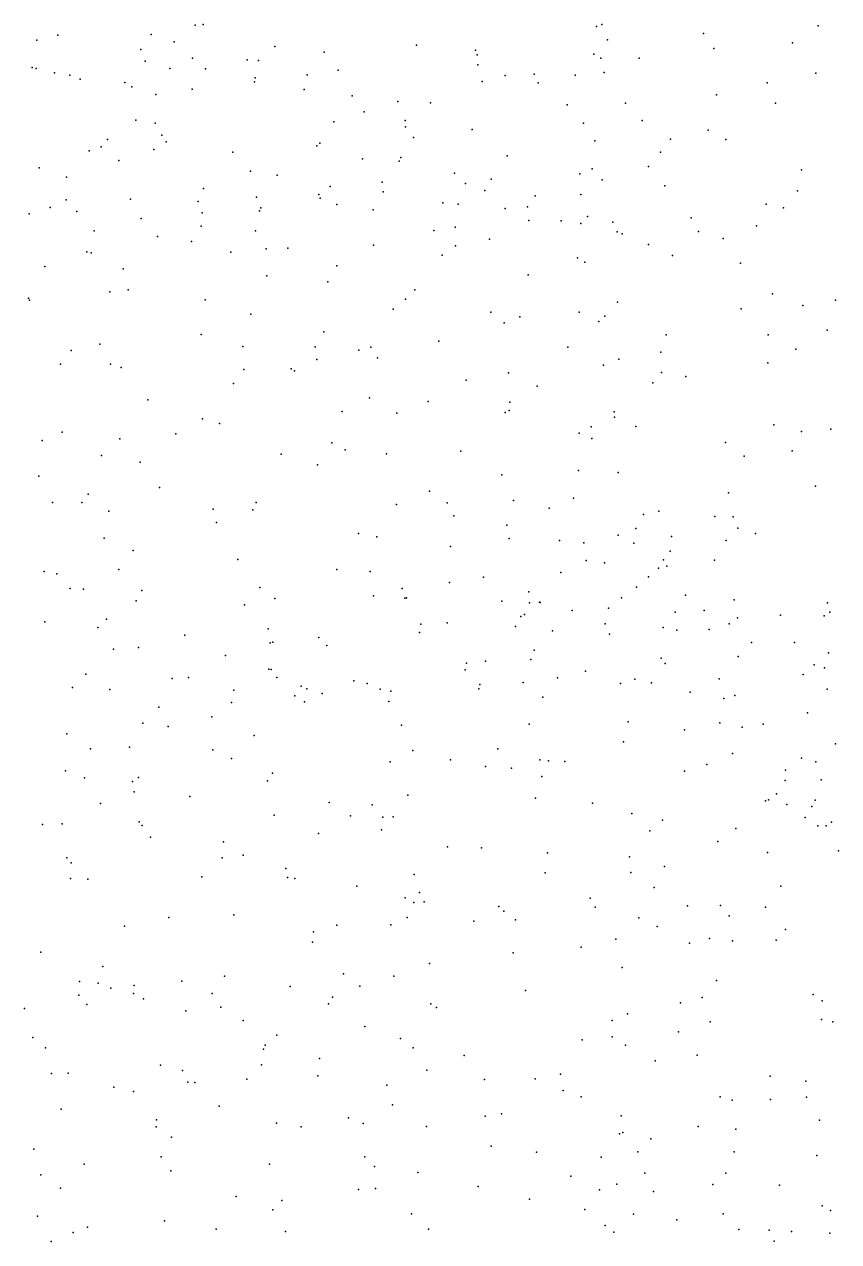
# Model space of a CAD drawing. Header units: metres. Extents: x -25 to 25, y -27.7 to 27.8.
# Drawn here: x -4.744 to -3.331, y -18.195 to -16.083 of the extents above; entities that cross this region are included whole.
import ezdxf

# ---------------------------------------------------------------- set-up
doc = ezdxf.new("R2010")
doc.units = ezdxf.units.M

msp = doc.modelspace()

# ---------------------------------------------------------------- linework, layer by layer
for p in [(-4.4478, -16.0848, 13.3082), (-4.4339, -16.0831, 4.2613), (-3.7513, -16.087, -13.7262), (-3.742, -16.0832, 4.4169), (-3.3666, -16.0855, -9.6423), (-4.7223, -16.1108, 4.0479), (-4.6861, -16.1016, 13.4164), (-4.5243, -16.1009, -4.7405), (-4.4839, -16.1135, 9.3433), (-3.7324, -16.1097, 12.3791), (-3.5657, -16.0992, 4.3403), (-4.5422, -16.1268, -8.3876), (-4.3092, -16.1216, -8.5058), (-4.2237, -16.1314, 4.3196), (-4.0633, -16.1193, 2.7074), (-3.961, -16.1279, 11.8021), (-3.7556, -16.1346, 2.478), (-3.5474, -16.1252, 0.5102), (-3.411, -16.1152, 4.2271), (-4.5342, -16.1468, 2.765), (-4.4522, -16.1419, 8.3208), (-4.3577, -16.1447, 0.5404), (-4.3375, -16.1456, -4.6933), (-3.9585, -16.1361, -8.7509), (-3.9571, -16.1531, -4.537), (-3.7435, -16.1418, 12.1484), (-3.6771, -16.1419, -9.1122), (-4.7304, -16.1578, 2.8134), (-4.7235, -16.1596, -8.3685), (-4.6915, -16.1673, 0.633), (-4.6652, -16.1715, -14.1425), (-4.4918, -16.1595, 8.9266), (-4.43, -16.1605, 11.6937), (-4.3436, -16.1757, 2.7952), (-4.2533, -16.1705, 8.0316), (-4.1995, -16.1627, 19.7076), (-3.9095, -16.1717, 12.8457), (-3.8594, -16.1694, 19.4774), (-3.7883, -16.171, -4.5171), (-3.7382, -16.1666, 7.4539), (-3.3704, -16.168, 19.4096), (-4.6473, -16.178, 19.955), (-4.5699, -16.184, 4.02), (-4.5574, -16.1917, 8.5468), (-4.4528, -16.1954, -8.5055), (-4.3448, -16.183, -13.9843), (-4.2585, -16.196, 11.718), (-3.9497, -16.1825, 7.7282), (-3.8523, -16.1846, 0.5767), (-3.4552, -16.1848, -4.4856), (-4.5161, -16.2048, 0.6013), (-4.1753, -16.2069, 0.589), (-4.0962, -16.2171, -8.7527), (-4.0393, -16.2192, -13.7604), (-3.7008, -16.2197, -13.6245), (-3.5427, -16.2052, 2.3803), (-3.4407, -16.2196, 7.2442), (-4.1542, -16.2349, 4.1498), (-3.8022, -16.2229, -9.0347), (-4.5508, -16.2492, 9.1288), (-4.5169, -16.2548, 8.1888), (-4.2073, -16.2521, -13.823), (-4.0835, -16.25, 2.8758), (-4.0826, -16.2609, -4.5865), (-3.7735, -16.2545, 4.1316), (-3.6719, -16.2497, -9.3351), (-4.6, -16.2829, 9.3453), (-4.5053, -16.2753, 13.4186), (-4.0686, -16.2795, 11.7741), (-3.9669, -16.2654, 12.9578), (-3.6226, -16.2822, -4.4569), (-3.5573, -16.2666, -13.5175), (-3.5266, -16.283, 19.2137), (-4.6316, -16.3026, 3.7317), (-4.6105, -16.2959, -13.9979), (-4.5196, -16.3003, -8.5992), (-4.498, -16.2872, 2.9281), (-4.2368, -16.2936, 13.2717), (-4.2311, -16.2893, -4.6866), (-3.7542, -16.2852, 12.5199), (-4.5802, -16.3196, -4.8645), (-4.3824, -16.3048, 19.8644), (-4.157, -16.3162, 7.8635), (-4.0934, -16.3203, 13.1436), (-4.0907, -16.314, 3.9973), (-3.9061, -16.311, 11.8759), (-3.6403, -16.3051, 7.4387), (-4.7184, -16.3323, 13.5691), (-4.3518, -16.3376, 3.8194), (-4.3054, -16.345, 3.0426), (-3.9975, -16.3414, 3.0072), (-3.7803, -16.3422, 12.0857), (-3.7589, -16.3338, 19.2561), (-3.6611, -16.3296, -9.4956), (-3.3952, -16.3358, 2.4729), (-4.6712, -16.3483, -8.6227), (-4.4332, -16.3679, 3.6914), (-4.2133, -16.3643, 11.7591), (-4.1232, -16.3569, -8.9535), (-3.9787, -16.3592, -13.6453), (-3.9342, -16.3519, -9.1172), (-3.7416, -16.353, 12.2917), (-3.6325, -16.3631, 3.8246), (-4.6717, -16.3877, 8.2566), (-4.5597, -16.3864, 3.5509), (-4.3411, -16.3828, 7.9024), (-4.2329, -16.3782, 3.7284), (-4.2306, -16.3847, 19.7634), (-4.1215, -16.3737, 0.6439), (-3.9451, -16.3714, 3.8379), (-3.8578, -16.3809, 12.8078), (-3.7782, -16.3781, -4.4432), (-3.4026, -16.3717, 3.8081), (-4.6995, -16.4011, 9.0385), (-4.6532, -16.4078, -13.8719), (-4.4427, -16.3902, -8.8462), (-4.4357, -16.4102, 3.231), (-4.3359, -16.4068, 3.5241), (-4.3336, -16.4015, -4.779), (-4.2019, -16.3959, 3.2756), (-4.1385, -16.4048, 3.4921), (-4.0181, -16.393, -4.5356), (-3.9914, -16.3948, 3.2296), (-3.9095, -16.4025, 0.6352), (-3.8707, -16.3999, 3.661), (-3.4569, -16.3952, -4.3901), (-3.4266, -16.4014, 19.0933), (-4.7356, -16.4116, 8.8569), (-4.5413, -16.4201, 13.5417), (-3.8686, -16.4236, 19.3675), (-3.8124, -16.4238, 3.3167), (-3.7786, -16.4287, 3.1374), (-3.7666, -16.4163, 3.5384), (-3.7227, -16.4264, 7.5544), (-3.5871, -16.4186, 2.6916), (-4.623, -16.4412, -8.9277), (-4.5129, -16.451, 0.7011), (-4.4372, -16.4333, -13.744), (-4.3431, -16.4414, 13.4412), (-4.0333, -16.4408, 19.5759), (-3.9965, -16.4347, -9.2757), (-3.7151, -16.4432, 2.9812), (-3.7065, -16.4465, -9.5929), (-3.5743, -16.4423, -13.4637), (-3.4735, -16.4328, 3.6105), (-4.4539, -16.4599, -9.0693), (-4.3242, -16.4728, -9.16), (-4.2867, -16.4716, -13.6518), (-4.1384, -16.4663, 13.2938), (-3.9958, -16.4674, 13.0966), (-3.9367, -16.456, -9.4183), (-3.6612, -16.4652, 19.0896), (-3.5316, -16.4544, 7.3845), (-4.6359, -16.4775, 8.0763), (-4.6283, -16.4793, 19.95), (-4.3857, -16.4782, 19.8795), (-4.019, -16.4835, 11.7957), (-3.7842, -16.4883, 19.1999), (-3.6193, -16.4844, 3.1074), (-4.7086, -16.5034, 9.4427), (-4.5727, -16.5073, -13.7123), (-4.2016, -16.5021, -4.6888), (-3.7716, -16.4959, 12.1196), (-3.5014, -16.4975, 2.8249), (-4.3235, -16.5193, 7.8073), (-4.2175, -16.5296, -9.3248), (-3.8699, -16.5179, 11.9284), (-4.7366, -16.5579, -13.6792), (-4.5955, -16.5469, 13.658), (-4.5642, -16.544, -9.1769), (-4.0667, -16.5436, -9.4736), (-3.4458, -16.5509, 3.0466), (-4.735, -16.5617, 11.6911), (-4.4304, -16.5609, -4.837), (-4.1042, -16.577, 0.7027), (-4.0826, -16.5597, -4.5678), (-3.7145, -16.5651, -13.4674), (-3.5, -16.5767, -9.8709), (-3.3931, -16.5708, 0.5959), (-3.3365, -16.5618, 3.248), (-4.3508, -16.5858, 0.7382), (-3.9346, -16.5824, 7.6615), (-3.884, -16.5907, 12.9744), (-3.7812, -16.5824, 12.7468), (-3.7471, -16.5988, -9.7273), (-3.7368, -16.5894, 12.4182), (-4.4372, -16.6214, -13.5552), (-4.2246, -16.6167, 19.7357), (-3.9117, -16.601, 0.673), (-3.351, -16.6136, -4.2747), (-4.613, -16.6379, 0.7624), (-4.3652, -16.6418, 11.7874), (-4.0248, -16.6325, 13.2769), (-3.6305, -16.6218, 7.5278), (-3.4531, -16.6218, 7.4084), (-4.6627, -16.6488, 7.9962), (-4.2397, -16.6426, 7.712), (-4.1635, -16.6485, 11.7906), (-4.1431, -16.6434, -9.615), (-4.131, -16.6617, 13.4645), (-3.8007, -16.6432, -4.3746), (-3.6395, -16.6518, -4.3231), (-3.4054, -16.6469, -10.0446), (-4.6815, -16.6727, -13.4111), (-4.5945, -16.6728, -9.3473), (-4.5761, -16.6784, 13.76), (-4.3634, -16.682, 19.8212), (-4.2813, -16.6806, -13.5021), (-4.2751, -16.684, 13.6127), (-4.2367, -16.6643, -4.6929), (-3.7391, -16.6745, 12.2024), (-3.7126, -16.6642, 18.9983), (-3.4537, -16.6706, -13.2113), (-3.9773, -16.7006, -4.4396), (-3.9038, -16.6878, 11.8712), (-3.6532, -16.705, -13.3553), (-3.6386, -16.6869, -9.8851), (-3.596, -16.6939, 0.6574), (-4.3813, -16.7065, -9.5416), (-3.8541, -16.7107, -9.8045), (-4.5298, -16.7347, 19.8679), (-4.1454, -16.7313, 19.6168), (-4.0432, -16.7372, 7.6157), (-3.9015, -16.7388, 19.2501), (-4.4347, -16.7673, 13.7916), (-4.1927, -16.755, 0.7695), (-4.0977, -16.7576, -9.7793), (-3.9097, -16.7563, 0.7201), (-3.9028, -16.7531, 13.1321), (-3.7203, -16.7554, 12.3843), (-3.7198, -16.7646, 12.6548), (-4.4057, -16.7756, -13.4392), (-3.7602, -16.7813, 12.8561), (-3.6832, -16.7811, 7.5375), (-3.4434, -16.7777, 18.6263), (-3.3952, -16.7896, -10.4458), (-3.3448, -16.7852, -12.8501), (-4.7129, -16.805, -9.4064), (-4.6787, -16.7904, -4.8582), (-4.5782, -16.8024, 7.8024), (-4.4815, -16.7936, -4.799), (-4.2105, -16.8091, -13.4533), (-3.7812, -16.7925, 12.011), (-3.7591, -16.8018, 0.7117), (-3.5273, -16.8085, -10.1223), (-4.6102, -16.8313, -13.2926), (-4.2986, -16.8289, 7.5998), (-4.1876, -16.8215, 13.7265), (-4.1159, -16.8284, -4.5106), (-3.9864, -16.8237, 13.4736), (-3.4952, -16.8322, -4.3048), (-3.4116, -16.8233, -10.6639), (-4.5429, -16.8428, 0.824), (-4.2352, -16.8473, -9.8248), (-4.7192, -16.8671, 7.9377), (-3.9155, -16.8644, 7.5523), (-3.7823, -16.8574, -4.3885), (-3.7136, -16.8604, 12.2128), (-4.5098, -16.8867, -9.664), (-4.0413, -16.8932, 19.3645), (-3.3711, -16.8845, -12.6314), (-4.6955, -16.9127, -13.1009), (-4.6445, -16.9125, 11.7099), (-4.6333, -16.8982, -9.5721), (-4.342, -16.9125, 11.793), (-4.0984, -16.9161, 7.5236), (-4.0102, -16.9131, -4.4317), (-3.8954, -16.909, 13.3153), (-3.7911, -16.9054, 18.956), (-3.522, -16.896, -10.3877), (-4.5973, -16.928, 7.7151), (-4.4162, -16.9241, 0.8572), (-4.3474, -16.9253, -4.6422), (-3.9988, -16.9356, 11.891), (-3.8334, -16.9228, -10.0974), (-3.6697, -16.9335, 0.7636), (-3.6433, -16.9278, -13.1322), (-3.546, -16.9368, -12.9549), (-3.5141, -16.9377, -11.0257), (-4.4106, -16.9475, 13.9829), (-3.9069, -16.9522, 19.0847), (-3.6829, -16.958, 12.7984), (-3.5057, -16.9574, 18.6053), (-4.6053, -16.9746, 14.0909), (-4.1642, -16.9666, 0.8476), (-4.1327, -16.9721, -9.9711), (-3.9028, -16.9754, 13.5553), (-3.8154, -16.9787, 7.5072), (-3.7139, -16.9696, 12.9495), (-3.6213, -16.9714, 18.7342), (-3.5262, -16.9785, -12.7629), (-3.4753, -16.9666, 0.7843), (-4.5551, -16.9958, -13.1506), (-4.0044, -16.9893, 13.7769), (-3.7732, -16.9826, 12.0309), (-3.6867, -16.9834, -4.3998), (-3.6235, -16.997, -10.4882), (-4.3737, -17.0114, 19.6063), (-3.7689, -17.0136, 13.1581), (-3.7373, -17.0171, -10.3062), (-3.6347, -17.0122, 7.4817), (-3.5462, -17.0127, -12.6067), (-4.7097, -17.0322, 7.759), (-4.6875, -17.0364, 14.2332), (-4.5804, -17.0288, -9.6763), (-4.2019, -17.0292, 14.014), (-4.1437, -17.0323, 19.3458), (-3.9476, -17.042, -13.2426), (-3.8133, -17.0342, 13.3744), (-3.6608, -17.0414, -10.6935), (-3.6434, -17.0264, -11.2441), (-3.6294, -17.0229, 12.6567), (-4.6648, -17.0619, -12.8151), (-4.6413, -17.0633, -4.7162), (-4.3354, -17.0599, -9.8711), (-4.0882, -17.0619, -11.7016), (-4.0061, -17.0514, 0.8472), (-3.6818, -17.0598, 12.1994), (-4.5499, -17.0833, -13.0124), (-4.5405, -17.0655, 0.9941), (-4.3096, -17.079, 19.4772), (-4.1381, -17.0747, -4.446), (-4.0836, -17.0786, -11.9267), (-4.0807, -17.0783, 19.2013), (-3.9156, -17.0836, -12.0766), (-3.8685, -17.0678, -11.5216), (-3.8499, -17.0856, -11.688), (-3.7079, -17.0778, -11.4204), (-3.5968, -17.0736, 0.8084), (-3.5126, -17.0813, -11.4072), (-4.3622, -17.0901, 11.7954), (-3.8764, -17.1069, 12.0035), (-3.8673, -17.087, 18.9208), (-3.8492, -17.0861, 0.8321), (-3.7932, -17.0998, -11.8924), (-3.7306, -17.0962, -12.1406), (-3.6149, -17.103, 12.8362), (-3.5645, -17.1002, -12.13), (-3.3503, -17.0867, 17.9608), (-3.3465, -17.103, 17.7588), (-4.7088, -17.1197, -9.6334), (-4.6013, -17.1149, 7.5201), (-4.0558, -17.124, -11.3715), (-4.0103, -17.1217, -12.2327), (-3.892, -17.1276, -4.4423), (-3.8826, -17.1102, 13.8386), (-3.7363, -17.1231, -12.6448), (-3.521, -17.1232, -4.4171), (-3.5066, -17.1126, 7.4435), (-3.432, -17.1084, 18.3728), (-3.356, -17.1096, 0.8244), (-4.6164, -17.1293, 19.6624), (-4.4656, -17.1428, 14.2503), (-4.3207, -17.132, 7.373), (-4.2328, -17.1471, -13.1548), (-4.0586, -17.138, -13.1568), (-3.8273, -17.1353, -11.0303), (-3.7288, -17.1409, -4.4456), (-3.6354, -17.1293, 12.9913), (-3.6121, -17.1344, -11.9326), (-3.5556, -17.1333, -11.5759), (-4.5895, -17.1672, -12.5921), (-4.5462, -17.1641, -12.7625), (-4.3175, -17.1561, -12.0655), (-4.3126, -17.1551, -11.605), (-4.2189, -17.1609, -12.2602), (-3.8594, -17.1688, -12.5587), (-3.4823, -17.1553, -11.7185), (-3.4075, -17.1555, 18.166), (-4.3948, -17.1781, -11.8541), (-3.977, -17.1913, -12.4257), (-3.9439, -17.188, 0.9213), (-3.8653, -17.1852, -12.881), (-3.6392, -17.183, 13.2069), (-3.5054, -17.1801, 6.0257), (-3.3487, -17.1737, 5.9266), (-4.6374, -17.2104, 11.6069), (-4.3201, -17.2019, -12.3939), (-4.3156, -17.2024, 19.3341), (-3.9791, -17.2028, -13.0002), (-3.7705, -17.2052, 18.7384), (-3.6321, -17.1923, 12.3581), (-3.3927, -17.2109, 6.1915), (-3.3736, -17.1942, 5.7425), (-3.3553, -17.1998, 7.3699), (-4.6605, -17.2334, -12.4663), (-4.4877, -17.2182, 7.3804), (-4.4595, -17.2165, -12.1732), (-4.3058, -17.2164, -12.9647), (-4.2635, -17.2316, 11.8617), (-4.1721, -17.222, 7.3146), (-4.149, -17.227, 14.2022), (-3.9538, -17.2286, -11.1209), (-3.8786, -17.2251, 14.0603), (-3.819, -17.2168, -10.7687), (-3.7097, -17.2266, 5.8666), (-3.6845, -17.219, 12.1913), (-3.6559, -17.2256, 13.5179), (-3.5384, -17.2186, 18.439), (-4.5955, -17.2372, 19.5416), (-4.3807, -17.2383, -12.8292), (-4.2745, -17.248, -9.9597), (-4.2538, -17.2357, -11.4465), (-4.2275, -17.2441, 1.146), (-4.1269, -17.2363, -12.9688), (-4.1084, -17.2399, -12.555), (-3.9555, -17.2357, 18.8662), (-3.8443, -17.2502, 7.3792), (-3.5884, -17.2415, 6.1457), (-3.5301, -17.2529, 13.0162), (-3.5113, -17.2475, 12.8575), (-3.3508, -17.2363, -4.3744), (-4.5106, -17.2676, 14.3623), (-4.3849, -17.2595, 1.199), (-4.2582, -17.2586, -12.7045), (-4.1118, -17.2581, 11.9496), (-4.5386, -17.2954, 1.2281), (-4.419, -17.2845, -11.5568), (-3.8679, -17.2972, -10.6379), (-3.6961, -17.2931, 14.0114), (-3.5374, -17.295, 13.2692), (-3.3848, -17.2778, 17.6257), (-4.6704, -17.3141, 7.4163), (-4.4943, -17.3013, 11.698), (-4.3451, -17.317, 19.166), (-4.0897, -17.299, -11.2392), (-3.5988, -17.3073, 0.843), (-3.4983, -17.3027, 18.1005), (-3.4622, -17.2975, 17.9421), (-4.5616, -17.3369, 19.3597), (-3.7046, -17.3281, 6.2077), (-3.3362, -17.3312, 17.4137), (-4.6292, -17.3402, -9.6833), (-4.417, -17.342, -4.5424), (-4.3848, -17.3566, 7.2444), (-4.07, -17.3432, 7.2794), (-4.0046, -17.3591, -10.3241), (-3.9227, -17.3398, -10.4975), (-3.8494, -17.3593, 14.2306), (-3.5151, -17.3484, 12.4964), (-3.3957, -17.3564, 5.4438), (-4.6729, -17.3781, -12.2533), (-4.1095, -17.3626, 1.2024), (-3.9436, -17.3706, -4.458), (-3.8988, -17.3737, 5.9365), (-3.8344, -17.3607, 12.0729), (-3.8062, -17.362, 5.5868), (-3.5987, -17.3788, 14.1454), (-3.5596, -17.367, 13.9866), (-3.423, -17.3769, 13.0791), (-3.3705, -17.3627, 6.4912), (-4.6399, -17.3904, 11.4825), (-4.5563, -17.3967, -11.6267), (-4.5461, -17.3897, -4.6435), (-4.3223, -17.3957, 1.307), (-4.3132, -17.3823, 19.0196), (-3.846, -17.3878, 18.6101), (-3.4238, -17.3951, 13.4091), (-3.3611, -17.3941, -4.3842), (-4.5534, -17.4149, 19.2032), (-4.4571, -17.423, -11.4702), (-4.0787, -17.4205, 11.9737), (-3.4391, -17.4183, 13.8497), (-4.6118, -17.4351, -11.8297), (-4.2149, -17.4333, -4.4775), (-4.1408, -17.4371, -11.1924), (-3.857, -17.4256, 1.0364), (-3.7581, -17.4342, 18.464), (-3.458, -17.4304, 12.6218), (-3.4525, -17.4283, 17.7137), (-3.4209, -17.4369, 12.7959), (-3.3773, -17.44, 13.5531), (-3.3717, -17.4292, 7.258), (-4.3103, -17.455, 14.3426), (-4.1781, -17.4561, 18.7736), (-4.1222, -17.4584, -10.1991), (-4.1039, -17.4579, 14.3006), (-3.6901, -17.452, 6.3809), (-3.6365, -17.4639, 14.3219), (-3.3894, -17.4594, 17.5317), (-4.7125, -17.4711, 19.1818), (-4.6783, -17.4704, 7.3352), (-4.545, -17.4669, 1.3519), (-4.5394, -17.4733, 7.2453), (-4.2335, -17.487, 11.8832), (-4.1246, -17.4804, 7.2122), (-3.6585, -17.4826, 12.2805), (-3.5095, -17.4784, 6.5755), (-3.3674, -17.4737, 13.9852), (-3.3528, -17.4739, 6.7283), (-3.3436, -17.4673, 12.9561), (-4.525, -17.4931, -9.7693), (-4.3987, -17.5015, 1.3975), (-3.5404, -17.5009, 12.455), (-4.6701, -17.5293, 18.9676), (-4.4009, -17.5293, 18.8151), (-4.3642, -17.5247, -11.3213), (-4.0098, -17.51, -10.909), (-3.9509, -17.5121, 5.5757), (-3.8365, -17.5203, 18.3524), (-3.6942, -17.5275, 0.9531), (-3.4545, -17.5197, -4.4047), (-3.331, -17.5171, 17.3738), (-4.6626, -17.5376, -11.5945), (-4.2904, -17.5476, -10.0089), (-3.6332, -17.5442, 5.3032), (-4.664, -17.5648, -9.6842), (-4.634, -17.566, 14.4972), (-4.4362, -17.562, -4.6384), (-4.2875, -17.5635, 18.6834), (-4.2749, -17.565, 7.1734), (-4.0675, -17.5582, -10.3825), (-3.8404, -17.5552, 14.3465), (-3.6919, -17.5549, 6.5018), (-4.1672, -17.5782, 1.4015), (-4.0582, -17.5894, 18.4828), (-3.651, -17.5809, 17.8711), (-3.4316, -17.5786, 14.4415), (-4.083, -17.5983, 11.9508), (-4.0683, -17.6069, -4.4716), (-4.05, -17.6058, -10.6403), (-3.9207, -17.6137, 7.2337), (-3.7625, -17.5992, 1.0734), (-3.5931, -17.6123, 6.6385), (-3.5359, -17.6119, 7.2194), (-4.4935, -17.6325, 11.5437), (-4.3808, -17.6283, 14.4042), (-4.0796, -17.6328, 5.7932), (-3.9119, -17.6215, 5.4625), (-3.7534, -17.6146, 17.9972), (-3.6777, -17.633, -4.4335), (-3.5208, -17.6298, 5.2389), (-3.4581, -17.615, 12.6), (-4.5703, -17.6477, 18.7103), (-4.202, -17.6461, 14.3772), (-4.108, -17.6455, -10.8914), (-3.9639, -17.6391, 18.2919), (-3.8918, -17.6366, 1.2549), (-3.6457, -17.6481, 12.3261), (-3.4233, -17.6535, 6.9281), (-4.2439, -17.6756, 18.4929), (-4.2425, -17.6578, -11.0793), (-3.7175, -17.6702, 14.431), (-3.5549, -17.6693, 14.4884), (-3.5155, -17.6734, 6.7946), (-3.4397, -17.6721, 7.0935), (-4.7155, -17.6931, 18.6555), (-3.896, -17.6942, 6.3568), (-3.7781, -17.6842, 5.3089), (-3.5896, -17.6775, 0.8746), (-4.6079, -17.7176, -9.7693), (-4.0409, -17.7126, 5.5767), (-4.3966, -17.7345, 18.4776), (-4.1901, -17.7307, 18.3036), (-4.1028, -17.7346, 5.951), (-3.7064, -17.7197, 6.6129), (-4.6482, -17.744, 1.4482), (-4.6161, -17.7468, 11.0507), (-4.5941, -17.7552, 18.525), (-4.5535, -17.7507, -11.2494), (-4.4706, -17.7433, -9.9222), (-4.283, -17.7523, 11.7176), (-4.1621, -17.7521, -10.651), (-3.8743, -17.7596, 17.9097), (-3.5427, -17.7419, -4.391), (-4.6496, -17.7674, -4.7944), (-4.5545, -17.7647, 7.2021), (-4.5373, -17.7739, 11.2501), (-4.418, -17.7644, -11.1351), (-4.2163, -17.7824, 1.4936), (-4.2092, -17.771, -4.5702), (-4.0385, -17.7826, 1.4392), (-3.6054, -17.7807, 7.1457), (-3.5679, -17.7715, 12.4708), (-3.3752, -17.7661, 12.7349), (-3.3597, -17.7775, 0.7053), (-4.7441, -17.7907, 10.8387), (-4.6354, -17.7836, 14.505), (-4.4639, -17.7946, 11.4266), (-4.4034, -17.7881, 14.4241), (-4.0289, -17.789, 18.0041), (-3.6977, -17.8001, 5.2405), (-4.3641, -17.8114, -10.1538), (-4.1533, -17.822, 11.7941), (-3.7241, -17.8116, 12.2116), (-3.5539, -17.8139, 6.9264), (-3.3606, -17.8096, 5.1932), (-3.3411, -17.8138, 14.7381), (-4.7296, -17.841, -9.6861), (-4.3058, -17.837, -10.8629), (-4.0912, -17.8429, 5.6925), (-3.7761, -17.8452, -4.4657), (-3.724, -17.8395, 1.1899), (-3.609, -17.8313, 14.5795), (-4.7071, -17.859, 7.3195), (-4.3293, -17.8613, 18.1393), (-4.3261, -17.8544, -10.3056), (-4.0695, -17.8589, 7.203), (-3.701, -17.8544, 6.6897), (-4.3328, -17.8882, -4.6733), (-4.232, -17.8772, 17.9984), (-3.9809, -17.872, 5.472), (-3.6495, -17.8812, 17.6156), (-3.5764, -17.8713, 0.9069), (-4.697, -17.9034, -11.18), (-4.6679, -17.903, 18.2547), (-4.5081, -17.8891, 18.1857), (-4.4698, -17.8984, 7.2081), (-4.2346, -17.9072, 7.1932), (-4.0457, -17.8977, 17.8826), (-3.8136, -17.9043, 1.3319), (-3.4497, -17.908, 17.2907), (-4.5889, -17.9268, -4.7679), (-4.4606, -17.9186, -10.9351), (-4.4481, -17.919, 1.5328), (-4.358, -17.9129, -10.6602), (-4.1153, -17.9237, 1.5169), (-3.9454, -17.9138, 6.3743), (-3.8579, -17.9127, 6.5047), (-3.3881, -17.9164, 12.7009), (-4.5544, -17.9343, 18.0363), (-3.8088, -17.933, 7.1932), (-3.7779, -17.944, 14.5862), (-3.5364, -17.9441, 5.185), (-3.5157, -17.9498, 12.5226), (-3.4494, -17.9486, 0.7448), (-3.3869, -17.9443, 17.1112), (-4.6802, -17.9653, 17.832), (-4.406, -17.9599, -10.5187), (-4.1051, -17.9576, 6.0329), (-4.5145, -17.9835, -10.1525), (-4.3065, -17.9894, 11.4576), (-4.1814, -17.9802, 11.6579), (-4.156, -17.9901, -4.6464), (-3.9445, -17.9773, -4.5783), (-3.9162, -17.9733, 11.8801), (-3.7086, -17.9768, 5.2374), (-3.3643, -17.9845, 14.9572), (-4.5153, -17.9956, 11.0563), (-4.4886, -18.0136, -10.3281), (-4.2636, -17.9958, 17.8221), (-4.0464, -17.9951, 6.1903), (-3.7113, -18.0081, 6.7296), (-3.7053, -18.0055, -4.4778), (-3.5747, -17.9952, 17.406), (-3.5095, -17.9997, -4.3792), (-4.7274, -18.0348, 17.6255), (-3.9341, -18.0295, 14.5467), (-3.6567, -18.0169, 12.2846), (-4.5069, -18.0482, 14.4995), (-4.153, -18.0479, 14.4813), (-3.8556, -18.0399, 5.3538), (-3.7432, -18.0484, 17.541), (-3.6794, -18.039, 1.2239), (-3.5125, -18.0393, 17.2185), (-3.3691, -18.0456, -4.2954), (-4.6405, -18.0609, -10.0088), (-4.4901, -18.0721, 17.7208), (-4.3186, -18.0605, 11.2872), (-4.1366, -18.0649, 1.5834), (-4.0615, -18.0751, 5.7114), (-3.6674, -18.0765, 6.9756), (-3.5268, -18.0765, 14.8684), (-4.7152, -18.079, 10.8198), (-3.9563, -18.0993, 7.2979), (-3.7959, -18.0817, 6.5883), (-3.716, -18.0952, 12.0569), (-3.5493, -18.096, 0.9952), (-3.4339, -18.097, 16.7277), (-4.6813, -18.1024, -10.8299), (-4.3767, -18.1165, 1.6131), (-4.1641, -18.1045, 11.5014), (-4.135, -18.103, 17.6894), (-3.746, -18.1052, 1.3702), (-3.6525, -18.1082, 17.3315), (-4.3128, -18.1399, 17.661), (-4.2971, -18.1238, 14.5008), (-3.8677, -18.1213, 1.4711), (-3.7714, -18.1395, -4.5834), (-3.3595, -18.1329, 5.1875), (-3.3452, -18.1413, 15.2773), (-4.7211, -18.1509, -9.8691), (-4.5006, -18.1592, 7.3799), (-4.0724, -18.1466, 5.949), (-3.6868, -18.1472, 6.8195), (-3.6119, -18.1573, 17.1225), (-3.5314, -18.1471, 16.8717), (-4.6594, -18.179, -10.174), (-4.6344, -18.1699, -10.3581), (-4.4111, -18.1732, 11.0194), (-4.2907, -18.1772, 11.144), (-4.043, -18.1737, -4.6803), (-3.736, -18.167, 11.8909), (-3.7209, -18.1784, 14.7809), (-3.504, -18.1738, 16.5708), (-3.4518, -18.1751, 16.3775), (-3.4131, -18.1775, 16.1917), (-3.3466, -18.1803, 15.6085), (-4.6978, -18.1951, 7.567), (-3.4428, -18.1942, 0.8074)]:
    msp.add_point(p)

doc.saveas('drawing.dxf')
